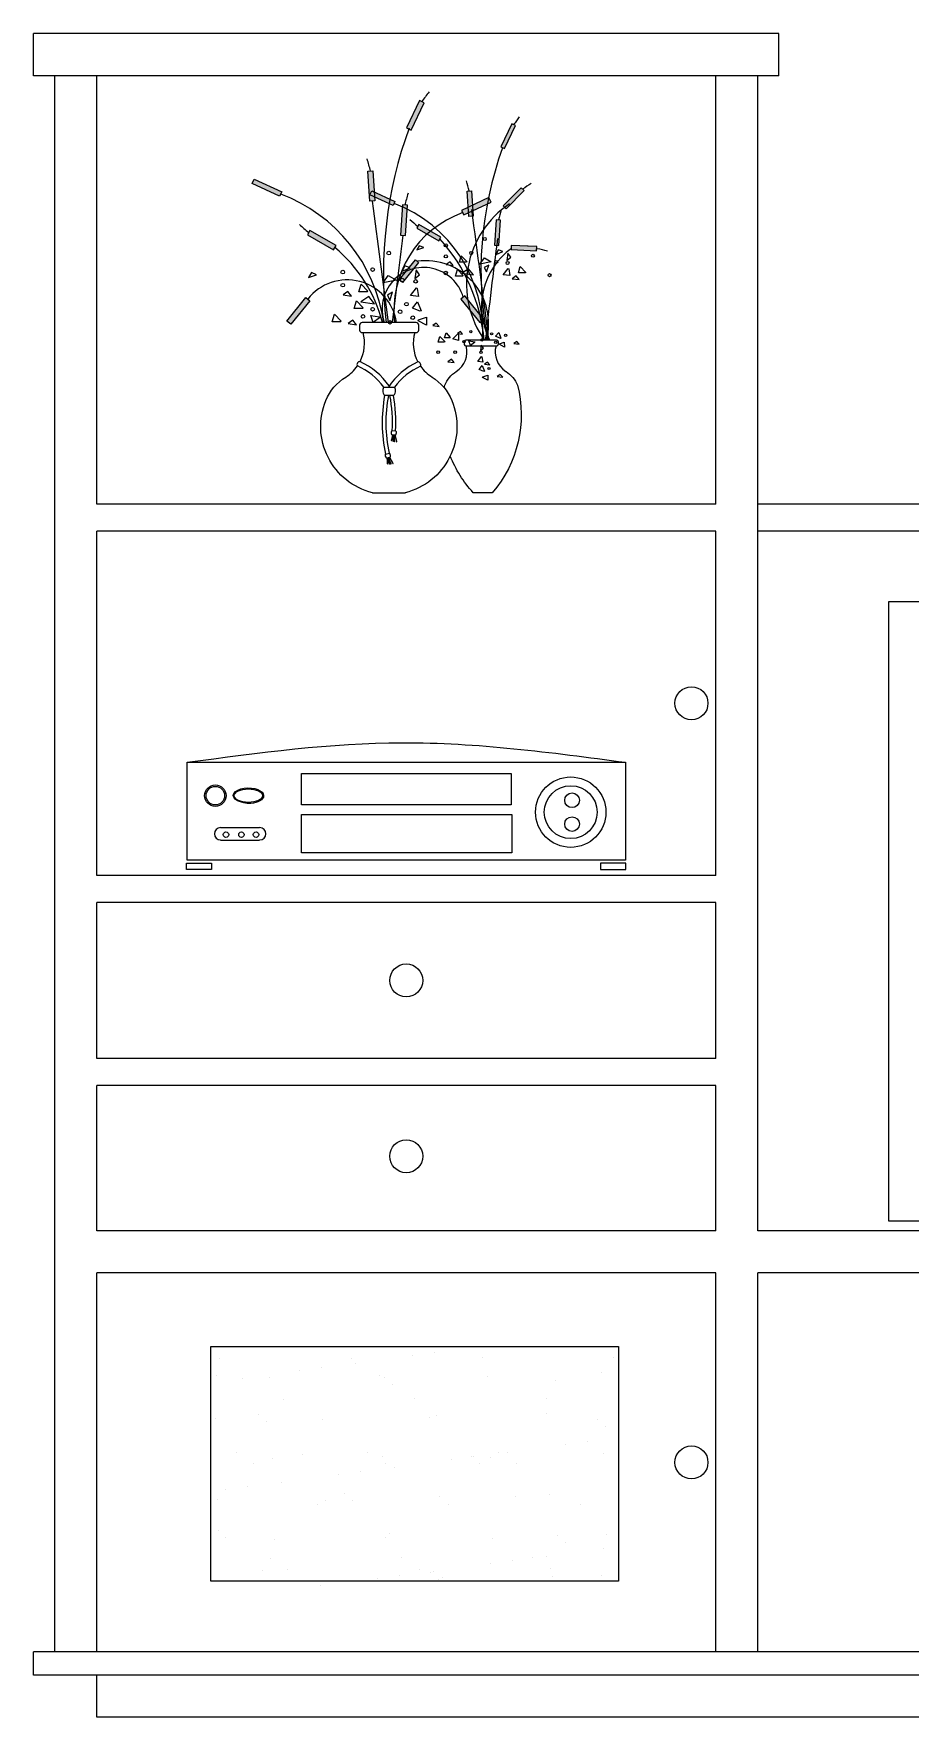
# Model space of a CAD drawing. Header units: inches. Extents: x 82.12 to 85.17, y 59.2 to 61.2.
# Drawn here: x 82.12 to 83.161, y 59.203 to 61.203 of the extents above; entities that cross this region are included whole.
import ezdxf

# ---------------------------------------------------------------- set-up
doc = ezdxf.new("R2010")
doc.units = ezdxf.units.IN
doc.header["$MEASUREMENT"] = 0
doc.layers.add('www.dwgautocad.com', color=7, linetype='CONTINUOUS')

msp = doc.modelspace()

# ---------------------------------------------------------------- linework, layer by layer
at = {"layer": 'www.dwgautocad.com', "lineweight": 0}
for p, q in [((82.1201, 61.1532), (82.1201, 61.2032)), ((83.0051, 61.2032), (82.1201, 61.2032)), ((83.0051, 61.1532), (83.0051, 61.2032)), ((83.0051, 61.1532), (82.1201, 61.1532)), ((82.1451, 59.281), (82.1451, 61.1532)), ((82.1951, 60.6441), (82.1951, 61.1532)), ((82.9301, 60.6441), (82.9301, 61.1532)), ((82.9801, 59.781), (82.9801, 61.1532)), ((82.9301, 60.6441), (82.1951, 60.6441)), ((84.3101, 60.6441), (82.9801, 60.6441)), ((82.9301, 60.6122), (82.1951, 60.6122)), ((82.1951, 60.2032), (82.1951, 60.6122)), ((82.9301, 60.2032), (82.9301, 60.6122)), ((84.3101, 60.6122), (82.9801, 60.6122)), ((82.3421, 60.2601), (82.3885, 60.2601)), ((82.3421, 60.2453), (82.3885, 60.2453)), ((82.9301, 60.2032), (82.1951, 60.2032)), ((82.9301, 60.1712), (82.1951, 60.1712)), ((82.1951, 59.9857), (82.1951, 60.1712)), ((82.9301, 59.9857), (82.9301, 60.1712)), ((82.9301, 59.9857), (82.1951, 59.9857)), ((82.9301, 59.9538), (82.1951, 59.9538)), ((82.1951, 59.781), (82.1951, 59.9538)), ((82.9301, 59.781), (82.9301, 59.9538)), ((82.9301, 59.781), (82.1951, 59.781)), ((84.3101, 59.781), (82.9801, 59.781)), ((82.1951, 59.281), (82.1951, 59.731)), ((82.9301, 59.731), (82.1951, 59.731)), ((82.9301, 59.281), (82.9301, 59.731)), ((82.9801, 59.281), (82.9801, 59.731)), ((84.3101, 59.731), (82.9801, 59.731)), ((82.3305, 59.3648), (82.3305, 59.6435)), ((82.3305, 59.6435), (82.8145, 59.6435)), ((82.8145, 59.6435), (82.8145, 59.3648)), ((82.3413, 59.6294), (82.3413, 59.6294)), ((82.497, 59.6297), (82.497, 59.6297)), ((82.5027, 59.6237), (82.5027, 59.6237)), ((82.5706, 59.6326), (82.5706, 59.6326)), ((82.5966, 59.636), (82.5966, 59.636)), ((82.6527, 59.63), (82.6527, 59.63)), ((82.8084, 59.6303), (82.8084, 59.6303)), ((82.3372, 59.6089), (82.3372, 59.6089)), ((82.3681, 59.606), (82.3681, 59.606)), ((82.4003, 59.6073), (82.4003, 59.6073)), ((82.436, 59.6149), (82.436, 59.6149)), ((82.462, 59.6183), (82.462, 59.6183)), ((82.5312, 59.6089), (82.5312, 59.6089)), ((82.5373, 59.6072), (82.5373, 59.6072)), ((82.6591, 59.6083), (82.6591, 59.6083)), ((82.7403, 59.6028), (82.7403, 59.6028)), ((82.7941, 59.6132), (82.7941, 59.6132)), ((82.4172, 59.581), (82.4172, 59.581)), ((82.5465, 59.5988), (82.5465, 59.5988)), ((82.5729, 59.5813), (82.5729, 59.5813)), ((82.7286, 59.5816), (82.7286, 59.5816)), ((82.387, 59.5633), (82.387, 59.5633)), ((82.5988, 59.562), (82.5988, 59.562)), ((82.7297, 59.5637), (82.7297, 59.5637)), ((82.3358, 59.5578), (82.3358, 59.5578)), ((82.3962, 59.5549), (82.3962, 59.5549)), ((82.4637, 59.5572), (82.4637, 59.5572)), ((82.59, 59.5589), (82.59, 59.5589)), ((82.7901, 59.5572), (82.7901, 59.5572)), ((82.7993, 59.5487), (82.7993, 59.5487)), ((82.7513, 59.5269), (82.7513, 59.5269)), ((82.7773, 59.5304), (82.7773, 59.5304)), ((82.3606, 59.5176), (82.3606, 59.5176)), ((82.3817, 59.5042), (82.3817, 59.5042)), ((82.4034, 59.5109), (82.4034, 59.5109)), ((82.4397, 59.515), (82.4397, 59.515)), ((82.5163, 59.5179), (82.5163, 59.5179)), ((82.5343, 59.5126), (82.5343, 59.5126)), ((82.5374, 59.5045), (82.5374, 59.5045)), ((82.5488, 59.5003), (82.5488, 59.5003)), ((82.6167, 59.5092), (82.6167, 59.5092)), ((82.6398, 59.5133), (82.6398, 59.5133)), ((82.6427, 59.5127), (82.6427, 59.5127)), ((82.649, 59.5049), (82.649, 59.5049)), ((82.6622, 59.512), (82.6622, 59.512)), ((82.672, 59.5182), (82.672, 59.5182)), ((82.6834, 59.518), (82.6834, 59.518)), ((82.6931, 59.5048), (82.6931, 59.5048)), ((82.7973, 59.5168), (82.7973, 59.5168)), ((82.4142, 59.4826), (82.4142, 59.4826)), ((82.4821, 59.4915), (82.4821, 59.4915)), ((82.5081, 59.4949), (82.5081, 59.4949)), ((82.339, 59.4615), (82.339, 59.4615)), ((82.3475, 59.4738), (82.3475, 59.4738)), ((82.3735, 59.4772), (82.3735, 59.4772)), ((82.4669, 59.4608), (82.4669, 59.4608)), ((82.4895, 59.4694), (82.4895, 59.4694)), ((82.4987, 59.461), (82.4987, 59.461)), ((82.6019, 59.4657), (82.6019, 59.4657)), ((82.6925, 59.465), (82.6925, 59.465)), ((82.7328, 59.4674), (82.7328, 59.4674)), ((82.4576, 59.4558), (82.4576, 59.4558)), ((82.6133, 59.4561), (82.6133, 59.4561)), ((82.769, 59.4564), (82.769, 59.4564)), ((82.3392, 59.4255), (82.3392, 59.4255)), ((82.5422, 59.4211), (82.5422, 59.4211)), ((82.8004, 59.4205), (82.8004, 59.4205)), ((82.3484, 59.4171), (82.3484, 59.4171)), ((82.4066, 59.4146), (82.4066, 59.4146)), ((82.5375, 59.4162), (82.5375, 59.4162)), ((82.6654, 59.4156), (82.6654, 59.4156)), ((82.7422, 59.4194), (82.7422, 59.4194)), ((82.7515, 59.411), (82.7515, 59.411)), ((82.7974, 59.4036), (82.7974, 59.4036)), ((82.401, 59.3924), (82.401, 59.3924)), ((82.5567, 59.3927), (82.5567, 59.3927)), ((82.6628, 59.3858), (82.6628, 59.3858)), ((82.6888, 59.3893), (82.6888, 59.3893)), ((82.7124, 59.393), (82.7124, 59.393)), ((82.7295, 59.3946), (82.7295, 59.3946)), ((82.8145, 59.3648), (82.3305, 59.3648)), ((82.3421, 59.3651), (82.3421, 59.3651)), ((82.3919, 59.3772), (82.3919, 59.3772)), ((82.4221, 59.379), (82.4221, 59.379)), ((82.47, 59.3645), (82.47, 59.3645)), ((82.5282, 59.3681), (82.5282, 59.3681)), ((82.5542, 59.3715), (82.5542, 59.3715)), ((82.5778, 59.3793), (82.5778, 59.3793)), ((82.5919, 59.3755), (82.5919, 59.3755)), ((82.5949, 59.3769), (82.5949, 59.3769)), ((82.6012, 59.3671), (82.6012, 59.3671)), ((82.6051, 59.3694), (82.6051, 59.3694)), ((82.7335, 59.3796), (82.7335, 59.3796)), ((82.736, 59.371), (82.736, 59.371)), ((82.795, 59.3711), (82.795, 59.3711)), ((82.4603, 59.3592), (82.4603, 59.3592)), ((85.1701, 59.281), (82.1201, 59.281)), ((82.1201, 59.2532), (82.1201, 59.281)), ((85.1701, 59.2532), (82.1201, 59.2532)), ((82.1951, 59.2032), (82.1951, 59.2532)), ((85.0951, 59.2032), (82.1951, 59.2032))]:
    msp.add_line(p, q, dxfattribs=at)
at = {"layer": 'www.dwgautocad.com', "linetype": 'Continuous'}
for p, q in [((82.5783, 61.1236), (82.5629, 61.0912)), ((82.5683, 61.0887), (82.5837, 61.1211)), ((82.5837, 61.1211), (82.5783, 61.1236)), ((82.5629, 61.0912), (82.5683, 61.0887)), ((82.6878, 61.0962), (82.6748, 61.0688)), ((82.6794, 61.0667), (82.6924, 61.0941)), ((82.6924, 61.0941), (82.6878, 61.0962)), ((82.6748, 61.0688), (82.6794, 61.0667)), ((82.517, 61.04), (82.523, 61.0404)), ((82.523, 61.0404), (82.5254, 61.0046)), ((82.3796, 61.025), (82.3821, 61.0305)), ((82.4121, 61.01), (82.3796, 61.025)), ((82.3821, 61.0305), (82.4147, 61.0154)), ((82.5194, 61.0042), (82.517, 61.04)), ((82.6989, 61.0202), (82.6776, 60.9986)), ((82.7025, 61.0167), (82.6989, 61.0202)), ((82.4147, 61.0154), (82.4121, 61.01)), ((82.5254, 61.0046), (82.5194, 61.0042)), ((82.5195, 61.0119), (82.5216, 61.0165)), ((82.547, 60.9991), (82.5195, 61.0119)), ((82.5216, 61.0165), (82.5491, 61.0037)), ((82.5491, 61.0037), (82.547, 60.9991)), ((82.6608, 61.0084), (82.6283, 60.9933)), ((82.6308, 60.9879), (82.6633, 61.003)), ((82.6349, 61.0161), (82.6399, 61.0165)), ((82.6369, 60.9858), (82.6349, 61.0161)), ((82.6399, 61.0165), (82.6419, 60.9862)), ((82.6633, 61.003), (82.6608, 61.0084)), ((82.6812, 60.995), (82.7025, 61.0167)), ((82.558, 60.9997), (82.5556, 60.9639)), ((82.564, 60.9993), (82.558, 60.9997)), ((82.5616, 60.9635), (82.564, 60.9993)), ((82.6283, 60.9933), (82.6308, 60.9879)), ((82.6419, 60.9862), (82.6369, 60.9858)), ((82.6695, 60.982), (82.6675, 60.9518)), ((82.6746, 60.9817), (82.6695, 60.982)), ((82.6725, 60.9514), (82.6746, 60.9817)), ((82.6776, 60.9986), (82.6812, 60.995)), ((82.4482, 60.9695), (82.4452, 60.9643)), ((82.4452, 60.9643), (82.4763, 60.9464)), ((82.4793, 60.9516), (82.4482, 60.9695)), ((82.5556, 60.9639), (82.5616, 60.9635)), ((82.5775, 60.9764), (82.575, 60.972)), ((82.575, 60.972), (82.6013, 60.9569)), ((82.6038, 60.9613), (82.5775, 60.9764)), ((82.6013, 60.9569), (82.6038, 60.9613)), ((82.4763, 60.9464), (82.4793, 60.9516)), ((82.5781, 60.9513), (82.5752, 60.9462)), ((82.5752, 60.9462), (82.5834, 60.949)), ((82.5834, 60.949), (82.5781, 60.9513)), ((82.6675, 60.9518), (82.6725, 60.9514)), ((82.6719, 60.9464), (82.6695, 60.941)), ((82.6695, 60.941), (82.6774, 60.9444)), ((82.6774, 60.9444), (82.6719, 60.9464)), ((82.6833, 60.9424), (82.6822, 60.9339)), ((82.6866, 60.9376), (82.6833, 60.9424)), ((82.6873, 60.9517), (82.6871, 60.9467)), ((82.6871, 60.9467), (82.7174, 60.9451)), ((82.7176, 60.9502), (82.6873, 60.9517)), ((82.7174, 60.9451), (82.7176, 60.9502)), ((82.5543, 60.9109), (82.5734, 60.9345)), ((82.5608, 60.9273), (82.5579, 60.9209)), ((82.5579, 60.9209), (82.5673, 60.925)), ((82.5773, 60.9313), (82.5582, 60.9077)), ((82.5673, 60.925), (82.5608, 60.9273)), ((82.5743, 60.9226), (82.5729, 60.9125)), ((82.5734, 60.9345), (82.5773, 60.9313)), ((82.5782, 60.9168), (82.5743, 60.9226)), ((82.6147, 60.9321), (82.6099, 60.9288)), ((82.6099, 60.9288), (82.6184, 60.9276)), ((82.6184, 60.9276), (82.6147, 60.9321)), ((82.6211, 60.9152), (82.6234, 60.9229)), ((82.6234, 60.9229), (82.6301, 60.9158)), ((82.6257, 60.9317), (82.628, 60.9394)), ((82.634, 60.9317), (82.6257, 60.9317)), ((82.628, 60.9394), (82.6347, 60.9324)), ((82.6366, 60.924), (82.6288, 60.9186)), ((82.6347, 60.9324), (82.634, 60.9317)), ((82.6425, 60.9168), (82.6366, 60.924)), ((82.6501, 60.9292), (82.6554, 60.9369)), ((82.6636, 60.9322), (82.6501, 60.9292)), ((82.6605, 60.9283), (82.6553, 60.9255)), ((82.6553, 60.9255), (82.6577, 60.9201)), ((82.6554, 60.9369), (82.6636, 60.9322)), ((82.6577, 60.9201), (82.6605, 60.9283)), ((82.6778, 60.9166), (82.6836, 60.9244)), ((82.6822, 60.9339), (82.6866, 60.9376)), ((82.6836, 60.9244), (82.6844, 60.9238)), ((82.6844, 60.9238), (82.6857, 60.9157)), ((82.6957, 60.9189), (82.698, 60.9266)), ((82.698, 60.9266), (82.7047, 60.9196)), ((82.4499, 60.9195), (82.4466, 60.9134)), ((82.4466, 60.9134), (82.4562, 60.9167)), ((82.4562, 60.9167), (82.4499, 60.9195)), ((82.5063, 60.8963), (82.509, 60.9054)), ((82.509, 60.9054), (82.5169, 60.8971)), ((82.5351, 60.907), (82.5413, 60.916)), ((82.551, 60.9105), (82.5351, 60.907)), ((82.5413, 60.916), (82.551, 60.9105)), ((82.5582, 60.9077), (82.5543, 60.9109)), ((82.5677, 60.8921), (82.5746, 60.9013)), ((82.5729, 60.9125), (82.5782, 60.9168)), ((82.5746, 60.9013), (82.5755, 60.9006)), ((82.5755, 60.9006), (82.5771, 60.891)), ((82.6294, 60.9152), (82.6211, 60.9152)), ((82.6288, 60.9186), (82.6425, 60.9168)), ((82.6301, 60.9158), (82.6294, 60.9152)), ((82.6857, 60.9157), (82.6778, 60.9166)), ((82.6932, 60.9155), (82.6883, 60.9121)), ((82.6883, 60.9121), (82.6968, 60.911)), ((82.6968, 60.911), (82.6932, 60.9155)), ((82.704, 60.9189), (82.6957, 60.9189)), ((82.7047, 60.9196), (82.704, 60.9189)), ((82.4208, 60.8618), (82.4434, 60.8897)), ((82.448, 60.8859), (82.4254, 60.858)), ((82.4434, 60.8897), (82.448, 60.8859)), ((82.4933, 60.8968), (82.4875, 60.8928)), ((82.4875, 60.8928), (82.4976, 60.8915)), ((82.4976, 60.8915), (82.4933, 60.8968)), ((82.5007, 60.8768), (82.5034, 60.8859)), ((82.5034, 60.8859), (82.5114, 60.8775)), ((82.516, 60.8963), (82.5063, 60.8963)), ((82.518, 60.8909), (82.5088, 60.8845)), ((82.5088, 60.8845), (82.525, 60.8824)), ((82.5169, 60.8971), (82.516, 60.8963)), ((82.525, 60.8824), (82.518, 60.8909)), ((82.5462, 60.8959), (82.5402, 60.8927)), ((82.5402, 60.8927), (82.5429, 60.8863)), ((82.5429, 60.8863), (82.5462, 60.8959)), ((82.5771, 60.891), (82.5677, 60.8921)), ((82.5701, 60.8772), (82.5761, 60.8845)), ((82.5761, 60.8845), (82.5802, 60.8738)), ((82.632, 60.8916), (82.6274, 60.8879)), ((82.6274, 60.8879), (82.65, 60.86)), ((82.6546, 60.8638), (82.632, 60.8916)), ((82.4254, 60.858), (82.4208, 60.8618)), ((82.4747, 60.8607), (82.4774, 60.8698)), ((82.4845, 60.8607), (82.4747, 60.8607)), ((82.4774, 60.8698), (82.4853, 60.8615)), ((82.4853, 60.8615), (82.4845, 60.8607)), ((82.4993, 60.8627), (82.4935, 60.8587)), ((82.5036, 60.8574), (82.4993, 60.8627)), ((82.5105, 60.8768), (82.5007, 60.8768)), ((82.5114, 60.8775), (82.5105, 60.8768)), ((82.5204, 60.8684), (82.531, 60.8666)), ((82.5234, 60.8602), (82.5204, 60.8684)), ((82.5309, 60.8658), (82.5234, 60.8602)), ((82.531, 60.8666), (82.5309, 60.8658)), ((82.5791, 60.8734), (82.5701, 60.8772)), ((82.5766, 60.8622), (82.5772, 60.8632)), ((82.5868, 60.8568), (82.5766, 60.8622)), ((82.5772, 60.8632), (82.5865, 60.8663)), ((82.5802, 60.8738), (82.5791, 60.8734)), ((82.5865, 60.8663), (82.5868, 60.8568)), ((82.65, 60.86), (82.6546, 60.8638)), ((82.4935, 60.8587), (82.5036, 60.8574)), ((82.5983, 60.8593), (82.594, 60.8564)), ((82.594, 60.8564), (82.6015, 60.8554)), ((82.6015, 60.8554), (82.5983, 60.8593)), ((82.6005, 60.8368), (82.6025, 60.8436)), ((82.6025, 60.8436), (82.6085, 60.8373)), ((82.6081, 60.8419), (82.6098, 60.8476)), ((82.6143, 60.8419), (82.6081, 60.8419)), ((82.6098, 60.8476), (82.6149, 60.8424)), ((82.6149, 60.8424), (82.6143, 60.8419)), ((82.6178, 60.8407), (82.624, 60.8467)), ((82.6246, 60.8387), (82.6178, 60.8407)), ((82.6269, 60.8494), (82.6236, 60.8471)), ((82.6236, 60.8471), (82.6294, 60.8463)), ((82.624, 60.8467), (82.6246, 60.8461)), ((82.6246, 60.8461), (82.6246, 60.8387)), ((82.6294, 60.8463), (82.6269, 60.8494)), ((82.6687, 60.8437), (82.6725, 60.8483)), ((82.6744, 60.8412), (82.6687, 60.8437)), ((82.6725, 60.8483), (82.6751, 60.8415)), ((82.6751, 60.8415), (82.6744, 60.8412)), ((82.6079, 60.8368), (82.6005, 60.8368)), ((82.6085, 60.8373), (82.6079, 60.8368)), ((82.6314, 60.8375), (82.6314, 60.8341)), ((82.6702, 60.8392), (82.6332, 60.8392)), ((82.6332, 60.8323), (82.6702, 60.8323)), ((82.6371, 60.8381), (82.6439, 60.8369)), ((82.639, 60.8329), (82.6371, 60.8381)), ((82.6438, 60.8364), (82.639, 60.8329)), ((82.6439, 60.8369), (82.6438, 60.8364)), ((82.6517, 60.8332), (82.6508, 60.8268)), ((82.6508, 60.8268), (82.6542, 60.8295)), ((82.6542, 60.8295), (82.6517, 60.8332)), ((82.672, 60.8341), (82.672, 60.8375)), ((82.6728, 60.8342), (82.6732, 60.8348)), ((82.6793, 60.8307), (82.6728, 60.8342)), ((82.6732, 60.8348), (82.679, 60.8368)), ((82.679, 60.8368), (82.6793, 60.8307)), ((82.694, 60.8376), (82.6903, 60.8351)), ((82.6903, 60.8351), (82.6967, 60.8343)), ((82.6967, 60.8343), (82.694, 60.8376)), ((82.6163, 60.8164), (82.612, 60.8135)), ((82.612, 60.8135), (82.6196, 60.8125)), ((82.6196, 60.8125), (82.6163, 60.8164)), ((82.6475, 60.8138), (82.6519, 60.8197)), ((82.6535, 60.8131), (82.6475, 60.8138)), ((82.649, 60.8044), (82.6529, 60.809)), ((82.6548, 60.8019), (82.649, 60.8044)), ((82.6519, 60.8197), (82.6525, 60.8192)), ((82.6525, 60.8192), (82.6535, 60.8131)), ((82.6529, 60.809), (82.6554, 60.8022)), ((82.6554, 60.8022), (82.6548, 60.8019)), ((82.6591, 60.813), (82.6554, 60.8105)), ((82.6554, 60.8105), (82.6618, 60.8096)), ((82.6618, 60.8096), (82.6591, 60.813)), ((82.6532, 60.7949), (82.6535, 60.7955)), ((82.6596, 60.7914), (82.6532, 60.7949)), ((82.6535, 60.7955), (82.6594, 60.7975)), ((82.6594, 60.7975), (82.6596, 60.7914)), ((82.6743, 60.7983), (82.6707, 60.7958)), ((82.6707, 60.7958), (82.6771, 60.795)), ((82.6771, 60.795), (82.6743, 60.7983))]:
    msp.add_line(p, q, dxfattribs=at)
at = {"layer": 'www.dwgautocad.com'}
for p, q in [((82.5744, 60.8601), (82.5102, 60.8601)), ((82.5072, 60.8571), (82.5072, 60.8511)), ((82.5102, 60.8482), (82.5744, 60.8482)), ((82.5774, 60.8511), (82.5774, 60.8571)), ((82.536, 60.7833), (82.5486, 60.7833)), ((82.5478, 60.7734), (82.5367, 60.7734)), ((82.545, 60.7211), (82.5447, 60.72)), ((82.5453, 60.722), (82.545, 60.7211)), ((82.545, 60.7199), (82.5453, 60.721)), ((82.5455, 60.7229), (82.5453, 60.722)), ((82.5453, 60.721), (82.5456, 60.7219)), ((82.5457, 60.7237), (82.5455, 60.7229)), ((82.5456, 60.7316), (82.5504, 60.7313)), ((82.5456, 60.7219), (82.5458, 60.7228)), ((82.5457, 60.7266), (82.5458, 60.7259)), ((82.5497, 60.7264), (82.5457, 60.7266)), ((82.5458, 60.7244), (82.5457, 60.7237)), ((82.5458, 60.7259), (82.5459, 60.7251)), ((82.5459, 60.7251), (82.5458, 60.7244)), ((82.5458, 60.7228), (82.546, 60.7236)), ((82.5461, 60.7259), (82.546, 60.7266)), ((82.546, 60.7236), (82.5461, 60.7244)), ((82.5462, 60.7252), (82.5461, 60.7259)), ((82.5461, 60.7244), (82.5462, 60.7252)), ((82.5465, 60.724), (82.5464, 60.7231)), ((82.5464, 60.7231), (82.5465, 60.7222)), ((82.5466, 60.7257), (82.5465, 60.7248)), ((82.5465, 60.7248), (82.5465, 60.724)), ((82.5465, 60.7222), (82.5465, 60.7212)), ((82.5465, 60.7212), (82.5466, 60.7202)), ((82.5466, 60.7265), (82.5466, 60.7257)), ((82.5466, 60.7224), (82.5468, 60.7241)), ((82.547, 60.719), (82.5466, 60.7224)), ((82.5466, 60.7202), (82.5467, 60.7189)), ((82.5468, 60.7241), (82.5469, 60.7265)), ((82.5472, 60.7238), (82.5471, 60.723)), ((82.5471, 60.723), (82.5472, 60.7221)), ((82.5473, 60.7255), (82.5472, 60.7247)), ((82.5472, 60.7247), (82.5472, 60.7238)), ((82.5472, 60.7221), (82.5472, 60.7211)), ((82.5472, 60.7211), (82.5473, 60.72)), ((82.5473, 60.7265), (82.5473, 60.7255)), ((82.5473, 60.7223), (82.5475, 60.7239)), ((82.5477, 60.7188), (82.5473, 60.7223)), ((82.5473, 60.72), (82.5474, 60.7189)), ((82.5475, 60.7239), (82.5476, 60.7265)), ((82.5484, 60.7247), (82.5483, 60.7239)), ((82.5483, 60.7239), (82.5483, 60.723)), ((82.5483, 60.723), (82.5483, 60.7221)), ((82.5483, 60.7221), (82.5483, 60.7211)), ((82.5483, 60.7211), (82.5484, 60.72)), ((82.5485, 60.7265), (82.5484, 60.7255)), ((82.5484, 60.7255), (82.5484, 60.7247)), ((82.5484, 60.7223), (82.5486, 60.7239)), ((82.5489, 60.7188), (82.5484, 60.7223)), ((82.5484, 60.72), (82.5486, 60.7188)), ((82.5486, 60.7239), (82.5488, 60.7264)), ((82.5494, 60.7264), (82.5494, 60.7257)), ((82.5494, 60.7257), (82.5496, 60.7246)), ((82.5496, 60.7246), (82.5498, 60.7234)), ((82.5497, 60.7258), (82.5497, 60.7264)), ((82.5499, 60.7246), (82.5497, 60.7258)), ((82.5498, 60.7234), (82.5501, 60.7223)), ((82.5501, 60.7235), (82.5499, 60.7246)), ((82.5504, 60.7224), (82.5501, 60.7235)), ((82.5501, 60.7223), (82.5504, 60.7212)), ((82.5507, 60.7213), (82.5504, 60.7224)), ((82.5504, 60.7212), (82.5507, 60.7202)), ((82.551, 60.7202), (82.5507, 60.7213)), ((82.5507, 60.7202), (82.5509, 60.7192)), ((82.5512, 60.7192), (82.551, 60.7202)), ((82.5379, 60.7037), (82.5426, 60.7047)), ((82.5447, 60.72), (82.545, 60.7199)), ((82.5467, 60.7189), (82.547, 60.719)), ((82.5474, 60.7189), (82.5477, 60.7188)), ((82.5486, 60.7188), (82.5489, 60.7188)), ((82.5509, 60.7192), (82.5511, 60.7183)), ((82.5511, 60.7183), (82.5514, 60.7183)), ((82.5514, 60.7183), (82.5512, 60.7192)), ((82.5432, 60.6998), (82.5393, 60.699)), ((82.5393, 60.699), (82.5396, 60.6983)), ((82.5399, 60.6984), (82.5396, 60.699)), ((82.5396, 60.6983), (82.5399, 60.6976)), ((82.5402, 60.6977), (82.5399, 60.6984)), ((82.5399, 60.6976), (82.54, 60.6969)), ((82.54, 60.6969), (82.5401, 60.6962)), ((82.5401, 60.6962), (82.5402, 60.6953)), ((82.5402, 60.6944), (82.5401, 60.6934)), ((82.5401, 60.6934), (82.5401, 60.6923)), ((82.5401, 60.6923), (82.5404, 60.6923)), ((82.5402, 60.6992), (82.5404, 60.6983)), ((82.5403, 60.697), (82.5402, 60.6977)), ((82.5402, 60.6953), (82.5402, 60.6944)), ((82.5404, 60.6962), (82.5403, 60.697)), ((82.5404, 60.6983), (82.5406, 60.6974)), ((82.5405, 60.6953), (82.5404, 60.6962)), ((82.5404, 60.6934), (82.5405, 60.6944)), ((82.5404, 60.6923), (82.5404, 60.6934)), ((82.541, 60.6968), (82.5405, 60.6992)), ((82.5405, 60.6944), (82.5405, 60.6953)), ((82.5406, 60.6974), (82.5408, 60.6966)), ((82.5408, 60.6966), (82.541, 60.6958)), ((82.5409, 60.6993), (82.5411, 60.6983)), ((82.5413, 60.6952), (82.541, 60.6968)), ((82.541, 60.6958), (82.5412, 60.6949)), ((82.5411, 60.6983), (82.5413, 60.6975)), ((82.5417, 60.6969), (82.5412, 60.6994)), ((82.5412, 60.6949), (82.5415, 60.694)), ((82.5413, 60.6975), (82.5415, 60.6967)), ((82.5426, 60.692), (82.5413, 60.6952)), ((82.5415, 60.6967), (82.5417, 60.6959)), ((82.5415, 60.694), (82.5419, 60.693)), ((82.542, 60.6952), (82.5417, 60.6969)), ((82.5417, 60.6959), (82.5419, 60.695)), ((82.5419, 60.695), (82.5422, 60.6941)), ((82.5419, 60.693), (82.5424, 60.6918)), ((82.542, 60.6996), (82.5422, 60.6987)), ((82.5434, 60.692), (82.542, 60.6952)), ((82.5422, 60.6987), (82.5424, 60.6978)), ((82.5422, 60.6941), (82.5426, 60.6931)), ((82.5428, 60.6972), (82.5423, 60.6996)), ((82.5424, 60.6978), (82.5426, 60.697)), ((82.5424, 60.6918), (82.5426, 60.692)), ((82.5426, 60.697), (82.5428, 60.6962)), ((82.5426, 60.6931), (82.543, 60.692)), ((82.5431, 60.6956), (82.5428, 60.6972)), ((82.5428, 60.6962), (82.543, 60.6953)), ((82.5429, 60.6998), (82.5431, 60.6991)), ((82.543, 60.6953), (82.5433, 60.6944)), ((82.543, 60.692), (82.5434, 60.692)), ((82.5431, 60.6991), (82.5436, 60.6981)), ((82.5445, 60.6923), (82.5431, 60.6956)), ((82.5434, 60.6992), (82.5432, 60.6999)), ((82.5433, 60.6944), (82.5437, 60.6934)), ((82.5439, 60.6982), (82.5434, 60.6992)), ((82.5436, 60.6981), (82.5441, 60.697)), ((82.5437, 60.6934), (82.5442, 60.6922)), ((82.5444, 60.6971), (82.5439, 60.6982)), ((82.5441, 60.697), (82.5447, 60.696)), ((82.5442, 60.6922), (82.5445, 60.6923)), ((82.5449, 60.6961), (82.5444, 60.6971)), ((82.5447, 60.696), (82.5453, 60.695)), ((82.5455, 60.6952), (82.5449, 60.6961)), ((82.5453, 60.695), (82.5458, 60.6941)), ((82.5461, 60.6943), (82.5455, 60.6952)), ((82.5458, 60.6941), (82.5464, 60.6932)), ((82.5466, 60.6934), (82.5461, 60.6943)), ((82.5464, 60.6932), (82.5468, 60.6924)), ((82.5471, 60.6925), (82.5466, 60.6934)), ((82.5468, 60.6924), (82.5471, 60.6925)), ((82.5224, 60.6579), (82.5615, 60.6579)), ((82.6647, 60.6579), (82.6422, 60.6579))]:
    msp.add_line(p, q, dxfattribs=at)
at = {"layer": 'www.dwgautocad.com', "lineweight": 0}
for points in [[(83.1356, 60.5288), (84.1547, 60.5288), (84.1547, 59.7924), (83.1356, 59.7924)], [(82.3023, 60.3376), (82.823, 60.3376), (82.823, 60.2213), (82.3023, 60.2213)], [(82.438, 60.3244), (82.6872, 60.3244), (82.6872, 60.287), (82.438, 60.287)], [(82.4383, 60.2758), (82.6879, 60.2758), (82.6879, 60.2301), (82.4383, 60.2301)], [(82.3015, 60.2178), (82.3314, 60.2178), (82.3314, 60.2101), (82.3015, 60.2101)], [(82.8232, 60.2178), (82.7933, 60.2178), (82.7933, 60.2101), (82.8232, 60.2101)]]:
    msp.add_lwpolyline(points, close=True, dxfattribs=at)
at = {"layer": 'www.dwgautocad.com'}
for centre, radius in [((82.6558, 60.9592), 0.0018), ((82.5418, 60.9425), 0.00213), ((82.6096, 60.9517), 0.0018), ((82.6096, 60.9386), 0.0018), ((82.6397, 60.9427), 0.0018), ((82.713, 60.9393), 0.0018), ((82.4872, 60.9199), 0.00213), ((82.5227, 60.9229), 0.00213), ((82.6094, 60.9189), 0.00213), ((82.6694, 60.9321), 0.0018), ((82.6829, 60.9308), 0.0018), ((82.4872, 60.9044), 0.00213), ((82.5578, 60.9104), 0.00213), ((82.5738, 60.9089), 0.00213), ((82.7328, 60.9163), 0.0018), ((82.5628, 60.8818), 0.00213), ((82.5112, 60.8673), 0.00213), ((82.5227, 60.8758), 0.00213), ((82.5433, 60.8603), 0.00213), ((82.5553, 60.8728), 0.00213), ((82.5703, 60.8658), 0.00213), ((82.6393, 60.8491), 0.00135), ((82.6523, 60.8393), 0.00123), ((82.6593, 60.8409), 0.00135), ((82.664, 60.8466), 0.00135), ((82.6806, 60.8447), 0.00135), ((82.6005, 60.8248), 0.00159), ((82.6208, 60.8248), 0.00159), ((82.6313, 60.8374), 0.00135), ((82.6514, 60.8245), 0.00135), ((82.6688, 60.8364), 0.00135), ((82.6609, 60.8054), 0.00135)]:
    msp.add_circle(centre, radius, dxfattribs=at)
at = {"layer": 'www.dwgautocad.com', "lineweight": 0}
for centre, radius in [((82.9013, 60.4077), 0.0196), ((82.7579, 60.2784), 0.0418), ((82.3359, 60.298), 0.0128), ((82.3359, 60.298), 0.011), ((82.7579, 60.2784), 0.0314), ((82.7595, 60.2925), 0.00868), ((82.7595, 60.2642), 0.00868), ((82.3485, 60.2517), 0.00322), ((82.3668, 60.2517), 0.00322), ((82.3842, 60.2517), 0.00322), ((82.5626, 60.0785), 0.0196), ((82.5626, 59.8696), 0.0196), ((82.9013, 59.506), 0.0196)]:
    msp.add_circle(centre, radius, dxfattribs=at)
at = {"layer": 'www.dwgautocad.com'}
for centre, radius, start, end in [((82.7944, 60.9723), 0.2609, 141.6685, 144.8856), ((82.8543, 60.9797), 0.2007, 141.6685, 144.8856), ((83.0426, 60.918), 0.5071, 160.048, 186.5565), ((83.0804, 60.9213), 0.4291, 160.048, 191.0498), ((82.2665, 60.9788), 0.2609, 13.6017, 16.8187), ((82.4228, 60.9644), 0.2207, 13.6017, 16.8187), ((82.8293, 60.839), 0.2207, 122.4199, 125.6369), ((82.3457, 60.8328), 0.1922, 8.1541, 69.3571), ((62.7277, 58.3133), 19.9768, 7.32441, 7.74183), ((82.4908, 60.8493), 0.1626, 356.4099, 69.3571), ((82.8145, 60.9381), 0.2609, 163.1813, 166.3983), ((82.7483, 60.9057), 0.1142, 123.5886, 215.6835), ((82.6714, 60.8744), 0.1235, 109.7862, 186.6574), ((82.7171, 61.1442), 0.2207, 227.1307, 230.3477), ((65.891, 58.7174), 16.9034, 7.21082, 7.74183), ((82.8866, 60.93), 0.2207, 163.1813, 166.3983), ((82.6132, 61.1677), 0.2609, 227.1307, 230.3477), ((92.7486, 59.6708), 10.2717, 172.76895, 173.35107), ((82.3669, 60.8162), 0.1731, 14.7134, 50.1484), ((82.4489, 60.8206), 0.207, 5.1342, 42.0677), ((82.7373, 60.8788), 0.0853, 125.7533, 207.701), ((91.2933, 59.866), 8.6915, 172.76895, 173.57165), ((82.7085, 60.8693), 0.0815, 90.7998, 91.2459), ((82.6699, 60.7324), 0.2207, 74.1428, 77.3598), ((82.5831, 60.8761), 0.0493, 16.7228, 198.9764), ((82.5856, 60.8586), 0.0748, 344.9063, 97.5359), ((82.4924, 60.8514), 0.0593, 8.4818, 142.0716), ((82.5102, 60.8571), 0.00299, 90, 180), ((82.5744, 60.8571), 0.00299, 0, 90), ((82.5102, 60.8511), 0.00299, 180, 270), ((82.4656, 60.8354), 0.0474, 332.5843, 15.64), ((82.6183, 60.8354), 0.0474, 164.36, 207.761), ((82.5744, 60.8511), 0.00299, 270, 0), ((82.6074, 60.825), 0.0273, 302.0101, 15.64), ((82.6955, 60.825), 0.0273, 164.36, 237.9899), ((82.4656, 60.8354), 0.0474, 302.0101, 325.2945), ((82.5075, 60.8102), 0.0034, 86.6904, 211.1883), ((82.4738, 60.7378), 0.077, 36.1795, 66.4748), ((82.4738, 60.7378), 0.083, 34.3884, 65.9293), ((82.6108, 60.7378), 0.083, 114.4956, 146.7837), ((82.6108, 60.7378), 0.077, 113.9564, 143.8205), ((82.5762, 60.8097), 0.00364, 335.6704, 87.14), ((82.6183, 60.8354), 0.0474, 215.0495, 237.9899), ((82.713, 60.7415), 0.179, 169.7272, 192.1748), ((82.713, 60.7415), 0.1746, 169.464, 192.1748), ((82.3715, 60.7415), 0.1747, 356.7331, 10.525), ((82.3715, 60.7415), 0.1788, 356.7242, 10.2832)]:
    msp.add_arc(centre, radius, start, end, dxfattribs=at)
at = {"layer": 'www.dwgautocad.com', "linetype": 'Continuous'}
for centre, start, end in [((82.6332, 60.8375), 90, 180), ((82.6332, 60.8341), 180, 270), ((82.6702, 60.8375), 0, 90), ((82.6702, 60.8341), 270, 0)]:
    msp.add_arc(centre, 0.00172, start, end, dxfattribs=at)
at = {"layer": 'www.dwgautocad.com', "extrusion": (0, 0, -1)}
for centre, radius, start, end in [((-82.6402, 60.7725), 0.0345, 22.4894, 57.9899), ((-82.6628, 60.7725), 0.0345, 122.0101, 157.5106), ((-82.5224, 60.7445), 0.0598, 22.4894, 57.9899), ((-82.5467, 60.7791), 0.0115, 330.1264, 20.904), ((-82.5379, 60.7791), 0.0115, 159.096, 209.8736), ((-82.5615, 60.7445), 0.0598, 122.0101, 157.5106), ((-82.7477, 60.7542), 0.1429, 11.4211, 12.7605), ((-82.5582, 60.7503), 0.141, 165.4286, 220.9417), ((-82.5419, 60.7364), 0.0809, 283.9611, 22.4894), ((-82.5419, 60.7364), 0.0809, 157.5106, 256.0389), ((-82.5508, 60.7291), 0.00575, 334.1696, 24.9473), ((-82.5449, 60.7296), 0.00575, 163.1392, 213.9169), ((-82.5436, 60.7028), 0.00575, 318.3662, 9.1439), ((-82.5377, 60.7016), 0.00575, 147.3358, 198.1135), ((-82.7477, 60.7542), 0.1429, 317.6231, 338.3428)]:
    msp.add_arc(centre, radius, start, end, dxfattribs=at)
at = {"layer": 'www.dwgautocad.com', "lineweight": 0}
for centre, start, end in [((82.3421, 60.2527), 90, 270), ((82.3885, 60.2527), 270, 90)]:
    msp.add_arc(centre, 0.00737, start, end, dxfattribs=at)
msp.add_ellipse((82.3751, 60.298), major_axis=(-0.0168, 0), ratio=0.473309, start_param=-3.141592653589793, end_param=3.141592653589793, dxfattribs=at)
msp.add_spline([(82.3023, 60.3376), (82.558, 60.3609), (82.823, 60.3376)], degree=3, dxfattribs=at)
msp.add_open_spline([(82.3932, 60.298), (82.3932, 60.3011), (82.3904, 60.3037), (82.3773, 60.309), (82.3614, 60.3072), (82.354, 60.2943), (82.3666, 60.2879), (82.3861, 60.2895), (82.3932, 60.293), (82.3932, 60.298)], degree=3, knots=[-3.141593, -3.141593, -3.141593, -3.141593, -2.276634, -2.276634, -0.265973, -0.265973, 1.744689, 1.744689, 3.141593, 3.141593, 3.141593, 3.141593], dxfattribs=at)
at = {"layer": 'www.dwgautocad.com'}
for points in [[(82.5783, 61.1236), (82.5629, 61.0912), (82.5837, 61.1211), (82.5683, 61.0887)], [(82.6878, 61.0962), (82.6748, 61.0688), (82.6924, 61.0941), (82.6794, 61.0667)], [(82.523, 61.0404), (82.5254, 61.0046), (82.517, 61.04), (82.5194, 61.0042)], [(82.4147, 61.0154), (82.3821, 61.0305), (82.4121, 61.01), (82.3796, 61.025)], [(82.6776, 60.9986), (82.6989, 61.0202), (82.6812, 60.995), (82.7025, 61.0167)], [(82.5491, 61.0037), (82.5216, 61.0165), (82.547, 60.9991), (82.5195, 61.0119)], [(82.6283, 60.9933), (82.6608, 61.0084), (82.6308, 60.9879), (82.6633, 61.003)], [(82.6399, 61.0165), (82.6419, 60.9862), (82.6349, 61.0161), (82.6369, 60.9858)], [(82.558, 60.9997), (82.5556, 60.9639), (82.564, 60.9993), (82.5616, 60.9635)], [(82.6695, 60.982), (82.6675, 60.9518), (82.6746, 60.9817), (82.6725, 60.9514)], [(82.4452, 60.9643), (82.4763, 60.9464), (82.4482, 60.9695), (82.4793, 60.9516)], [(82.575, 60.972), (82.6013, 60.9569), (82.5775, 60.9764), (82.6038, 60.9613)], [(82.6878, 60.9467), (82.7181, 60.9452), (82.688, 60.9518), (82.7183, 60.9503)], [(82.5773, 60.9313), (82.5582, 60.9077), (82.5734, 60.9345), (82.5543, 60.9109)], [(82.448, 60.8859), (82.4254, 60.858), (82.4434, 60.8897), (82.4208, 60.8618)], [(82.6274, 60.8879), (82.65, 60.86), (82.632, 60.8916), (82.6546, 60.8638)]]:
    msp.add_solid(points, dxfattribs=at)

doc.saveas('drawing.dxf')
